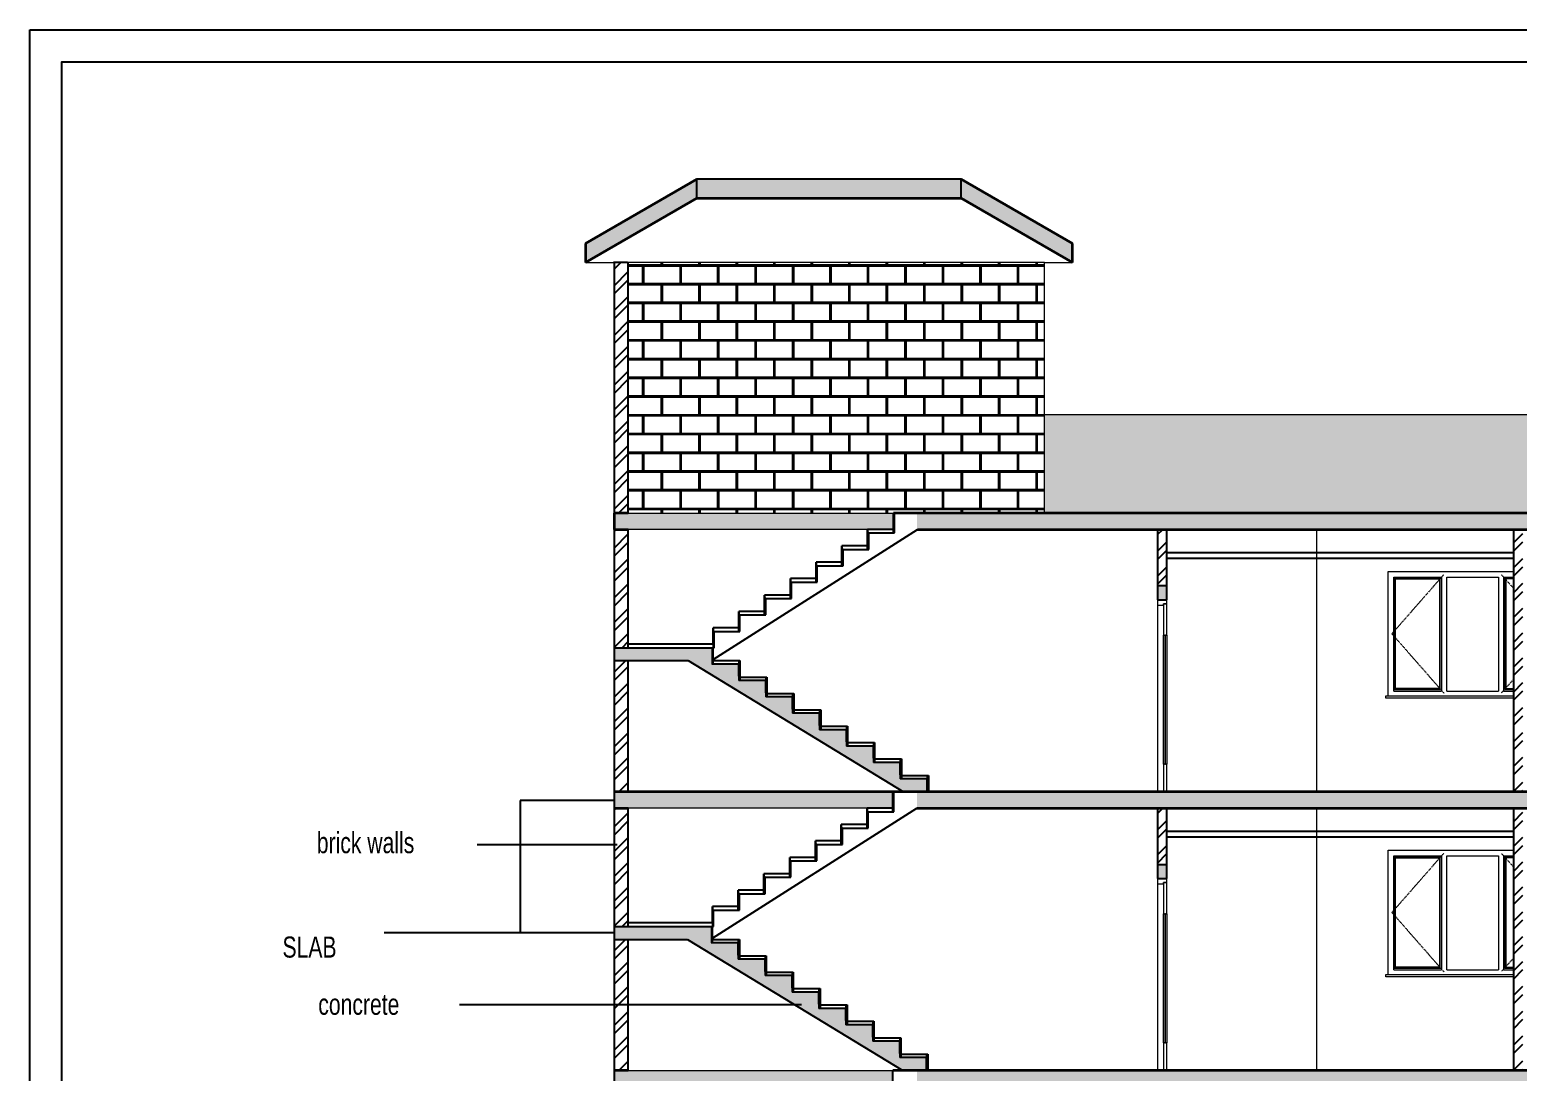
# Model space of a CAD drawing. Header units: inches. Extents: x 13884 to 18519, y 5853 to 8310.
# Drawn here: x 16210 to 16846, y 6218 to 6663 of the extents above; entities that cross this region are included whole.
import ezdxf

# ---------------------------------------------------------------- set-up
doc = ezdxf.new("R2010")
doc.units = ezdxf.units.IN
doc.header["$LTSCALE"] = 0.5
doc.header["$MEASUREMENT"] = 0
doc.linetypes.add('Centre', pattern=[1.25, 0.25, -0.1875, 0.625, -0.1875])
doc.layers.add('0 @ 96', color=7, linetype='Continuous')
doc.layers.add('Template', color=7, linetype='Continuous')
for name, color, linetype, lineweight in [('A-CLNGSUM', 5, 'Continuous', 9), ('A-DOORSYM', 1, 'Continuous', 9), ('A-ELEVOTM', 1, 'Continuous', 18), ('A-FLOROTM', 6, 'Continuous', 9), ('A-FLORSTM', 2, 'Continuous', 9), ('A-GLAZIDM', 6, 'Continuous', 9), ('A-ROOFOTM', 4, 'Continuous', 9), ('A-WALL', 2, 'Continuous', 9)]:
    doc.layers.add(name, color=color, linetype=linetype, lineweight=lineweight)
doc.styles.get("Standard").update_dxf_attribs({"font": 'romans.shx', "width": 0.75})

# ---------------------------------------------------------------- blocks, each defined once
blk = doc.blocks.new('Single Shutter with peep - D1-130094-Section 2')
at = {"color": 1}
blk.add_line((-63.49, 128), (-66.05, 128), dxfattribs=at)
at = {"layer": 'A-DOORSYM', "lineweight": 18}
for p, q in [((-62.11, 210), (-66.05, 210)), ((-66.05, 210), (-66.05, 207.64)), ((-62.11, 208.23), (-62.11, 210)), ((-66.05, 207.64), (-63.49, 207.64)), ((-63.49, 208.23), (-63.49, 194.93)), ((-62.11, 208.23), (-63.49, 208.23)), ((-63.49, 207.64), (-63.49, 208.23)), ((-63.49, 208.23), (-62.11, 208.23)), ((-62.11, 194.93), (-62.11, 208.23)), ((-63.49, 194.93), (-62.11, 194.93)), ((-63.49, 139.81), (-63.49, 128)), ((-62.11, 139.81), (-63.49, 139.81)), ((-62.11, 128), (-62.11, 139.81)), ((-63.49, 128), (-62.11, 128))]:
    blk.add_line(p, q, dxfattribs=at)
at = {"layer": 'A-DOORSYM'}
for p, q in [((-66.05, 207.64), (-66.05, 128)), ((-63.49, 139.81), (-63.49, 194.93)), ((-62.11, 194.93), (-62.11, 139.81))]:
    blk.add_line(p, q, dxfattribs=at)
at = {"layer": 'A-ELEVOTM'}
for p, q in [((-62.72, 194.93), (-62.88, 194.93)), ((-62.88, 194.93), (-62.88, 139.81)), ((-62.72, 139.81), (-62.72, 194.93)), ((-62.88, 139.81), (-62.72, 139.81))]:
    blk.add_line(p, q, dxfattribs=at)
blk = doc.blocks.new('Bay - Rectangular _3_ - 6ft-157447-Section 2')
at = {"layer": 'A-GLAZIDM', "color": 252, "linetype": 'Centre'}
for p, q in [((56.23, 227.82), (33.99, 202.45)), ((80.62, 227.82), (85.92, 221.87)), ((33.99, 202.45), (56.23, 177.09)), ((85.92, 183.03), (80.62, 177.09))]:
    blk.add_line(p, q, dxfattribs=at)
at = {"layer": 'A-GLAZIDM', "color": 252}
for p, q in [((34.78, 226.64), (55.12, 226.64)), ((34.78, 177.95), (34.78, 226.64)), ((35.17, 226.25), (35.17, 178.66)), ((35.17, 226.25), (54.66, 226.25)), ((35.57, 225.85), (35.17, 226.25)), ((35.57, 179.06), (35.57, 225.85)), ((35.57, 225.85), (54.26, 225.85)), ((54.66, 226.25), (54.26, 225.85)), ((54.26, 225.85), (54.26, 179.06)), ((54.66, 178.66), (54.66, 226.25)), ((55.12, 226.64), (55.12, 177.95)), ((57.41, 226.64), (79.44, 226.64)), ((57.41, 177.95), (57.41, 226.64)), ((79.44, 226.64), (79.44, 177.95)), ((81.72, 226.64), (85.92, 226.64)), ((81.72, 177.95), (81.72, 226.64)), ((82.59, 225.85), (82.19, 226.25)), ((85.92, 226.25), (82.19, 226.25)), ((82.19, 226.25), (82.19, 178.66)), ((82.59, 225.85), (82.59, 179.06)), ((85.92, 225.85), (82.59, 225.85)), ((34.78, 177.95), (55.12, 177.95)), ((35.17, 178.66), (35.57, 179.06)), ((35.17, 178.66), (54.66, 178.66)), ((54.26, 179.06), (35.57, 179.06)), ((54.66, 178.66), (54.26, 179.06)), ((57.41, 177.95), (79.44, 177.95)), ((81.72, 177.95), (85.92, 177.95)), ((82.19, 178.66), (82.59, 179.06)), ((82.19, 178.66), (85.92, 178.66)), ((82.59, 179.06), (85.92, 179.06)), ((31.44, 175.98), (80.84, 175.98)), ((31.44, 175), (31.44, 175.98)), ((80.84, 175), (31.44, 175)), ((80.84, 175.98), (85.92, 175.98)), ((85.92, 175), (80.84, 175))]:
    blk.add_line(p, q, dxfattribs=at)
blk = doc.blocks.new('A3 Paper')
at = {"layer": 'Template', "color": 116}
for points in [[(44545, -27531), (69442, -27531), (69442, -45138), (44545, -45138)], [(69146, -44841), (44841, -44841), (44841, -27828), (69146, -27828)]]:
    blk.add_lwpolyline(points, close=True, dxfattribs=at)

msp = doc.modelspace()

# ---------------------------------------------------------------- hatches: boundary and pattern name
h = msp.add_hatch(color=256)
h.dxf.hatch_style = 1
h.paths.add_polyline_path([(16495.22825, 6590.79371), (16495.22825, 6598.87661), (16447.66101, 6571.41365), (16447.66101, 6563.33074)])
h.paths.add_polyline_path([(16608.09377, 6598.87661), (16495.22825, 6598.87661), (16495.22825, 6590.79371), (16608.09377, 6590.79371)])
h.paths.add_polyline_path([(16608.09377, 6598.87661), (16608.09377, 6590.79371), (16655.66101, 6563.33074), (16655.66101, 6571.41365)])
h = msp.add_hatch()
h.set_pattern_fill('ANSI32', color=256, scale=20)
h.set_pattern_definition([(45, (16088.591, 5969.958), (-5.3033, 5.3033), []), (45, (16092.126, 5969.958), (-5.3033, 5.3033), [])])
h.paths.add_polyline_path([(17017.91101, 6498.33074), (17008.91101, 6498.33074), (17008.91101, 6456.33074), (17017.91101, 6456.33074)])
h.paths.add_polyline_path([(16465.91101, 6563.33074), (16465.66101, 6563.33074), (16459.91101, 6563.33074), (16459.91101, 6456.33074), (16465.91101, 6456.33074)])
h = msp.add_hatch()
h.set_pattern_fill('AR-B816C', color=256)
h.set_pattern_definition([(0, (16088.591, 5969.958), (8, 8), [15.625, -0.375]), (0, (16080.591, 5970.333), (8, 8), [15.625, -0.375]), (90, (16088.591, 5969.958), (-8, 8), [-8.375, 7.625]), (90, (16088.216, 5969.958), (-8, 8), [-8.375, 7.625])])
h.paths.add_polyline_path([(16643.66101, 6563.33074), (16465.91101, 6563.33074), (16465.91101, 6456.33074), (16579.16101, 6456.33074), (16643.66101, 6456.33074)])
h = msp.add_hatch(color=256)
h.dxf.hatch_style = 1
h.paths.add_polyline_path([(17008.91101, 6498.33074), (16643.66101, 6498.33074), (16643.66101, 6456.33074), (17008.91101, 6456.33074)])
h = msp.add_hatch(color=256)
h.dxf.hatch_style = 1
h.paths.add_polyline_path([(16501.41888, 6398.83074), (16465.66101, 6398.83074), (16459.91101, 6398.83074), (16459.91101, 6393.33074), (16491.26704, 6393.33074), (16583.20404, 6337.33074), (16593.35589, 6337.33074), (16593.35589, 6342.83074), (16581.86377, 6342.83074), (16581.86377, 6349.83074), (16570.37164, 6349.83074), (16570.37164, 6356.83074), (16558.87951, 6356.83074), (16558.87951, 6363.83074), (16547.38739, 6363.83074), (16547.38739, 6370.83074), (16535.89526, 6370.83074), (16535.89526, 6377.83074), (16524.40314, 6377.83074), (16524.40314, 6384.83074), (16512.91101, 6384.83074), (16512.91101, 6391.83074), (16501.41888, 6391.83074)])
h.paths.add_polyline_path([(16578.91101, 6456.33074), (16465.91101, 6456.33074), (16459.91101, 6456.33074), (16459.91101, 6449.33074), (16465.91101, 6449.33074), (16567.91101, 6449.33074), (16578.91101, 6449.33074)])
h.paths.add_polyline_path([(17017.91101, 6456.33074), (16986.38594, 6456.33074), (16986.19284, 6456.33074), (16985.41101, 6456.33074), (16984.97713, 6456.33074), (16984.43608, 6456.33074), (16917.38594, 6456.33074), (16917.19284, 6456.33074), (16916.41101, 6456.33074), (16915.97713, 6456.33074), (16915.43608, 6456.33074), (16882.13936, 6456.33074), (16882.13936, 6456.32888), (16849.68266, 6456.32888), (16589.91101, 6456.33074), (16589.2108, 6456.33074), (16589.2108, 6449.33074), (17017.91101, 6449.33074)])
h.paths.add_polyline_path([(17036.91101, 6456.33074), (17017.91101, 6456.33074), (17017.91101, 6449.33074), (17036.91101, 6449.33074)])
h.paths.add_polyline_path([(17059.91101, 6456.33074), (17036.91101, 6456.33074), (17036.91101, 6449.33074), (17059.91101, 6449.33074)])
h = msp.add_hatch()
h.set_pattern_fill('ANSI32', color=256, scale=20)
h.set_pattern_definition([(45, (16088.591, 6207.958), (-5.3033, 5.3033), []), (45, (16092.126, 6207.958), (-5.3033, 5.3033), [])])
h.paths.add_polyline_path([(17017.91101, 6377.33074), (17012.67479, 6377.33074), (17008.91101, 6377.33074), (17008.91101, 6337.33074), (17017.91101, 6337.33074)])
h.paths.add_polyline_path([(17017.91101, 6449.33074), (17008.91101, 6449.33074), (17008.91101, 6437.33074), (17017.91101, 6437.33074)])
h.paths.add_polyline_path([(16847.91101, 6449.33074), (16843.91101, 6449.33074), (16843.91101, 6337.33074), (16847.91101, 6337.33074)])
h.paths.add_polyline_path([(16695.91101, 6449.33074), (16691.91101, 6449.33074), (16691.91101, 6425.33074), (16695.91101, 6425.33074)])
h.paths.add_polyline_path([(16465.91101, 6393.33074), (16459.91101, 6393.33074), (16459.91101, 6337.33074), (16465.91101, 6337.33074)])
h.paths.add_polyline_path([(16465.91101, 6449.33074), (16459.91101, 6449.33074), (16459.91101, 6398.83074), (16465.91101, 6398.83074)])
h = msp.add_hatch(color=256)
h.dxf.hatch_style = 1
h.paths.add_polyline_path([(17017.91101, 5980.33074), (16795.41096, 5980.33074), (16794.82106, 5980.30298), (16794.81976, 5980.33074), (16786.24167, 5980.33074), (16783.28891, 5980.33074), (16781.45427, 5980.33074), (16756.58025, 5980.33074), (16755.2023, 5980.33074), (16751.79285, 5980.33074), (16743.21476, 5980.33074), (16743.21346, 5980.30298), (16742.62356, 5980.33074), (16459.91101, 5980.33074), (16459.91101, 5966.33074), (17017.91101, 5966.33074)])
h.paths.add_polyline_path([(17059.91101, 5980.33074), (17017.91101, 5980.33074), (17017.91101, 5966.33074), (17059.91101, 5966.33074)])
h.paths.add_polyline_path([(16695.91101, 6068.33074), (16691.91101, 6068.33074), (16691.91101, 6062.33074), (16695.91101, 6062.33074)])
h.paths.add_polyline_path([(16695.91101, 6187.33074), (16691.91101, 6187.33074), (16691.91101, 6181.33074), (16695.91101, 6181.33074)])
h.paths.add_polyline_path([(17017.91101, 6199.33074), (17008.91101, 6199.33074), (17008.91101, 6193.33074), (17017.91101, 6193.33074)])
h.paths.add_polyline_path([(16695.91101, 6306.33074), (16691.91101, 6306.33074), (16691.91101, 6300.33074), (16695.91101, 6300.33074)])
h.paths.add_polyline_path([(17017.91101, 6318.33074), (17008.91101, 6318.33074), (17008.91101, 6312.33074), (17017.91101, 6312.33074)])
h.paths.add_polyline_path([(17017.91101, 6437.33074), (17008.91101, 6437.33074), (17008.91101, 6431.33074), (17017.91101, 6431.33074)])
h.paths.add_polyline_path([(16695.91101, 6425.33074), (16691.91101, 6425.33074), (16691.91101, 6419.33074), (16695.91101, 6419.33074)])
h = msp.add_hatch(color=256)
h.dxf.hatch_style = 1
h.paths.add_polyline_path([(16501.41888, 6279.83074), (16465.66101, 6279.83074), (16459.91101, 6279.83074), (16459.91101, 6274.33074), (16491.26704, 6274.33074), (16583.20404, 6218.33074), (16593.35589, 6218.33074), (16593.35589, 6223.83074), (16581.86377, 6223.83074), (16581.86377, 6230.83074), (16570.37164, 6230.83074), (16570.37164, 6237.83074), (16558.87951, 6237.83074), (16558.87951, 6244.83074), (16547.38739, 6244.83074), (16547.38739, 6251.83074), (16535.89526, 6251.83074), (16535.89526, 6258.83074), (16524.40314, 6258.83074), (16524.40314, 6265.83074), (16512.91101, 6265.83074), (16512.91101, 6272.83074), (16501.41888, 6272.83074)])
h.paths.add_polyline_path([(16578.91101, 6337.33074), (16465.91101, 6337.33074), (16459.91101, 6337.33074), (16459.91101, 6330.33074), (16465.91101, 6330.33074), (16567.91101, 6330.33074), (16578.91101, 6330.33074)])
h.paths.add_polyline_path([(17017.91101, 6337.33074), (16986.38594, 6337.33074), (16986.19284, 6337.33074), (16985.41101, 6337.33074), (16984.97713, 6337.33074), (16984.43608, 6337.33074), (16917.38594, 6337.33074), (16917.19284, 6337.33074), (16916.41101, 6337.33074), (16915.97713, 6337.33074), (16915.43608, 6337.33074), (16882.13936, 6337.33074), (16882.13936, 6337.32888), (16849.68266, 6337.32888), (16589.91101, 6337.33074), (16589.2108, 6337.33074), (16589.2108, 6330.33074), (17017.91101, 6330.33074)])
h.paths.add_polyline_path([(17036.91101, 6337.33074), (17017.91101, 6337.33074), (17017.91101, 6330.33074), (17036.91101, 6330.33074)])
h.paths.add_polyline_path([(17059.91101, 6337.33074), (17036.91101, 6337.33074), (17036.91101, 6330.33074), (17059.91101, 6330.33074)])
h = msp.add_hatch()
h.set_pattern_fill('ANSI32', color=256, scale=20)
h.set_pattern_definition([(45, (16088.591, 6088.958), (-5.3033, 5.3033), []), (45, (16092.126, 6088.958), (-5.3033, 5.3033), [])])
h.paths.add_polyline_path([(17017.91101, 6258.33074), (17012.67479, 6258.33074), (17008.91101, 6258.33074), (17008.91101, 6218.33074), (17017.91101, 6218.33074)])
h.paths.add_polyline_path([(17017.91101, 6330.33074), (17008.91101, 6330.33074), (17008.91101, 6318.33074), (17017.91101, 6318.33074)])
h.paths.add_polyline_path([(16847.91101, 6330.33074), (16843.91101, 6330.33074), (16843.91101, 6218.33074), (16847.91101, 6218.33074)])
h.paths.add_polyline_path([(16695.91101, 6330.33074), (16691.91101, 6330.33074), (16691.91101, 6306.33074), (16695.91101, 6306.33074)])
h.paths.add_polyline_path([(16465.91101, 6274.33074), (16459.91101, 6274.33074), (16459.91101, 6218.33074), (16465.91101, 6218.33074)])
h.paths.add_polyline_path([(16465.91101, 6330.33074), (16459.91101, 6330.33074), (16459.91101, 6279.83074), (16465.91101, 6279.83074)])
h = msp.add_hatch(color=256)
h.dxf.hatch_style = 1
h.paths.add_polyline_path([(16501.41888, 6160.83074), (16465.66101, 6160.83074), (16459.91101, 6160.83074), (16459.91101, 6155.33074), (16491.26704, 6155.33074), (16583.20404, 6099.33074), (16593.35589, 6099.33074), (16593.35589, 6104.83074), (16581.86377, 6104.83074), (16581.86377, 6111.83074), (16570.37164, 6111.83074), (16570.37164, 6118.83074), (16558.87951, 6118.83074), (16558.87951, 6125.83074), (16547.38739, 6125.83074), (16547.38739, 6132.83074), (16535.89526, 6132.83074), (16535.89526, 6139.83074), (16524.40314, 6139.83074), (16524.40314, 6146.83074), (16512.91101, 6146.83074), (16512.91101, 6153.83074), (16501.41888, 6153.83074)])
h.paths.add_polyline_path([(16578.91101, 6218.33074), (16465.91101, 6218.33074), (16459.91101, 6218.33074), (16459.91101, 6211.33074), (16465.91101, 6211.33074), (16567.91101, 6211.33074), (16578.91101, 6211.33074)])
h.paths.add_polyline_path([(17017.91101, 6218.33074), (16986.38594, 6218.33074), (16986.19284, 6218.33074), (16985.41101, 6218.33074), (16984.97713, 6218.33074), (16984.43608, 6218.33074), (16917.38594, 6218.33074), (16917.19284, 6218.33074), (16916.41101, 6218.33074), (16915.97713, 6218.33074), (16915.43608, 6218.33074), (16882.13936, 6218.33074), (16882.13936, 6218.32888), (16849.68266, 6218.32888), (16589.91101, 6218.33074), (16589.2108, 6218.33074), (16589.2108, 6211.33074), (17017.91101, 6211.33074)])
h.paths.add_polyline_path([(17036.91101, 6218.33074), (17017.91101, 6218.33074), (17017.91101, 6211.33074), (17036.91101, 6211.33074)])
h.paths.add_polyline_path([(17059.91101, 6218.33074), (17036.91101, 6218.33074), (17036.91101, 6211.33074), (17059.91101, 6211.33074)])

# ---------------------------------------------------------------- linework, layer by layer
for p, q in [((16495.22825, 6590.79371), (16495.22825, 6598.87661)), ((16608.09377, 6598.87661), (16495.22825, 6598.87661)), ((16608.09377, 6590.79371), (16608.09377, 6598.87661)), ((16579.16101, 6449.33074), (16579.16101, 6456.33074)), ((16502.16101, 6393.77634), (16589.4608, 6449.33074)), ((16568.16101, 6442.33074), (16568.16101, 6449.33074)), ((16557.16101, 6435.33074), (16557.16101, 6442.33074)), ((16546.16101, 6428.33074), (16546.16101, 6435.33074)), ((16535.16101, 6421.33074), (16535.16101, 6428.33074)), ((16524.16101, 6414.33074), (16524.16101, 6421.33074)), ((16513.16101, 6407.33074), (16513.16101, 6414.33074)), ((16502.16101, 6400.33074), (16502.16101, 6407.33074)), ((16502.16101, 6400.33074), (16502.16101, 6398.83074)), ((16460.16101, 6398.83074), (16465.91101, 6398.83074)), ((16460.16101, 6398.83074), (16465.91101, 6398.83074)), ((16460.16101, 6393.33074), (16491.51704, 6393.33074)), ((16491.51704, 6393.33074), (16583.45404, 6337.33074)), ((16502.16101, 6393.33074), (16502.16101, 6398.83074)), ((16513.16101, 6391.83074), (16513.16101, 6384.83074)), ((16524.65314, 6384.83074), (16524.65314, 6377.83074)), ((16536.14526, 6377.83074), (16536.14526, 6370.83074)), ((16547.63739, 6370.83074), (16547.63739, 6363.83074)), ((16559.12951, 6363.83074), (16559.12951, 6356.83074)), ((16570.62164, 6356.83074), (16570.62164, 6349.83074)), ((16582.11377, 6349.83074), (16582.11377, 6342.83074)), ((16593.60589, 6342.83074), (16593.60589, 6337.33074)), ((16578.91101, 6330.31604), (16578.91101, 6337.31604)), ((16594.09802, 6337.33074), (16593.60589, 6337.33074)), ((16594.09802, 6337.33074), (16593.60589, 6337.33074)), ((16459.91101, 6333.62557), (16419.87104, 6333.62557)), ((16419.87104, 6333.62557), (16419.87104, 6277.10203)), ((16501.91101, 6274.76164), (16589.2339, 6330.33074)), ((16567.91101, 6323.31604), (16567.91101, 6330.31604)), ((16556.91101, 6316.31604), (16556.91101, 6323.31604)), ((16401.41048, 6314.77738), (16461.23028, 6314.77738)), ((16545.91101, 6309.31604), (16545.91101, 6316.31604)), ((16534.91101, 6302.31604), (16534.91101, 6309.31604)), ((16523.91101, 6295.31604), (16523.91101, 6302.31604)), ((16512.91101, 6288.31604), (16512.91101, 6295.31604)), ((16501.91101, 6281.31604), (16501.91101, 6288.31604)), ((16459.91101, 6279.81604), (16465.66101, 6279.81604)), ((16459.91101, 6279.81604), (16465.66101, 6279.81604)), ((16501.91101, 6281.31604), (16501.91101, 6279.81604)), ((16501.91101, 6274.31604), (16501.91101, 6279.81604)), ((16459.91101, 6277.10203), (16361.70899, 6277.10203)), ((16459.91101, 6274.31604), (16491.26704, 6274.31604)), ((16491.26704, 6274.31604), (16583.20404, 6218.31604)), ((16512.91101, 6272.81604), (16512.91101, 6265.81604)), ((16524.40314, 6265.81604), (16524.40314, 6258.81604)), ((16535.89526, 6258.81604), (16535.89526, 6251.81604)), ((16547.38739, 6251.81604), (16547.38739, 6244.81604)), ((16393.95695, 6246.4798), (16539.9365, 6246.4798)), ((16558.87951, 6244.81604), (16558.87951, 6237.81604)), ((16570.37164, 6237.81604), (16570.37164, 6230.81604)), ((16581.86377, 6230.81604), (16581.86377, 6223.81604)), ((16593.35589, 6223.81604), (16593.35589, 6218.31604)), ((16578.91101, 6211.33074), (16578.91101, 6218.33074)), ((16593.84802, 6218.31604), (16593.35589, 6218.31604)), ((16593.84802, 6218.31604), (16593.35589, 6218.31604))]:
    msp.add_line(p, q)
at = {"layer": 'A-CLNGSUM', "lineweight": 25}
for p, q in [((16843.91101, 6439.33074), (16695.91101, 6439.33074)), ((16695.91101, 6437.08665), (16843.91101, 6437.08665)), ((16843.91101, 6320.33074), (16695.91101, 6320.33074)), ((16695.91101, 6318.08665), (16843.91101, 6318.08665))]:
    msp.add_line(p, q, dxfattribs=at)
at = {"layer": 'A-FLOROTM', "lineweight": 35}
for p, q in [((16465.91101, 6456.33074), (16459.91101, 6456.33074)), ((16459.91101, 6456.33074), (16459.91101, 6449.33074)), ((17059.91101, 6456.33074), (16579.16101, 6456.33074)), ((16459.91101, 6449.33074), (16465.91101, 6449.33074)), ((16589.4608, 6449.33074), (17059.91101, 6449.33074)), ((16465.91101, 6337.33074), (16459.91101, 6337.33074)), ((16915.43608, 6337.33074), (16465.91101, 6337.33074)), ((16459.91101, 6330.33074), (16465.91101, 6330.33074)), ((16589.2339, 6330.33074), (17017.91101, 6330.33074)), ((16465.91101, 6218.33074), (16459.91101, 6218.33074)), ((16915.43608, 6218.33074), (16578.91101, 6218.33074))]:
    msp.add_line(p, q, dxfattribs=at)
at = {"layer": 'A-FLORSTM', "lineweight": 25}
for p, q in [((16579.65314, 6447.83074), (16579.65314, 6456.33074)), ((16579.16101, 6454.53663), (16579.16101, 6449.33074)), ((16579.16101, 6449.33074), (16568.16101, 6449.33074)), ((16568.16101, 6449.33074), (16568.16101, 6447.83074)), ((16568.65314, 6447.83074), (16568.16101, 6447.83074)), ((16568.16101, 6447.83074), (16579.16101, 6447.83074)), ((16568.16101, 6447.53663), (16568.16101, 6442.33074)), ((16568.65314, 6440.83074), (16568.65314, 6447.83074)), ((16579.16101, 6447.83074), (16579.16101, 6449.33074)), ((16579.16101, 6447.83074), (16579.65314, 6447.83074)), ((16568.16101, 6442.33074), (16557.16101, 6442.33074)), ((16557.16101, 6442.33074), (16557.16101, 6440.83074)), ((16557.65314, 6440.83074), (16557.16101, 6440.83074)), ((16557.16101, 6440.83074), (16568.16101, 6440.83074)), ((16557.16101, 6440.53663), (16557.16101, 6435.33074)), ((16557.65314, 6433.83074), (16557.65314, 6440.83074)), ((16568.16101, 6440.83074), (16568.16101, 6442.33074)), ((16568.16101, 6440.83074), (16568.65314, 6440.83074)), ((16557.16101, 6435.33074), (16546.16101, 6435.33074)), ((16546.16101, 6435.33074), (16546.16101, 6433.83074)), ((16546.65314, 6433.83074), (16546.16101, 6433.83074)), ((16546.16101, 6433.83074), (16557.16101, 6433.83074)), ((16546.16101, 6433.53663), (16546.16101, 6428.33074)), ((16546.65314, 6426.83074), (16546.65314, 6433.83074)), ((16557.16101, 6433.83074), (16557.16101, 6435.33074)), ((16557.16101, 6433.83074), (16557.65314, 6433.83074)), ((16546.16101, 6428.33074), (16535.16101, 6428.33074)), ((16535.16101, 6428.33074), (16535.16101, 6426.83074)), ((16535.65314, 6426.83074), (16535.16101, 6426.83074)), ((16535.16101, 6426.83074), (16546.16101, 6426.83074)), ((16535.16101, 6426.53663), (16535.16101, 6421.33074)), ((16535.65314, 6419.83074), (16535.65314, 6426.83074)), ((16546.16101, 6426.83074), (16546.16101, 6428.33074)), ((16546.16101, 6426.83074), (16546.65314, 6426.83074)), ((16535.16101, 6421.33074), (16524.16101, 6421.33074)), ((16524.16101, 6421.33074), (16524.16101, 6419.83074)), ((16524.65314, 6419.83074), (16524.16101, 6419.83074)), ((16524.16101, 6419.83074), (16535.16101, 6419.83074)), ((16524.16101, 6419.53663), (16524.16101, 6414.33074)), ((16524.65314, 6412.83074), (16524.65314, 6419.83074)), ((16535.16101, 6419.83074), (16535.16101, 6421.33074)), ((16535.16101, 6419.83074), (16535.65314, 6419.83074)), ((16524.16101, 6414.33074), (16513.16101, 6414.33074)), ((16513.16101, 6414.33074), (16513.16101, 6412.83074)), ((16513.65314, 6412.83074), (16513.16101, 6412.83074)), ((16513.16101, 6412.83074), (16524.16101, 6412.83074)), ((16513.16101, 6412.53663), (16513.16101, 6407.33074)), ((16513.65314, 6405.83074), (16513.65314, 6412.83074)), ((16524.16101, 6412.83074), (16524.16101, 6414.33074)), ((16524.16101, 6412.83074), (16524.65314, 6412.83074)), ((16513.16101, 6407.33074), (16502.16101, 6407.33074)), ((16502.16101, 6407.33074), (16502.16101, 6405.83074)), ((16502.65314, 6405.83074), (16502.16101, 6405.83074)), ((16502.16101, 6405.83074), (16513.16101, 6405.83074)), ((16502.16101, 6405.53663), (16502.16101, 6400.33074)), ((16502.65314, 6398.83074), (16502.65314, 6405.83074)), ((16513.16101, 6405.83074), (16513.16101, 6407.33074)), ((16513.16101, 6405.83074), (16513.65314, 6405.83074)), ((16502.16101, 6400.33074), (16465.91101, 6400.33074)), ((16465.91101, 6398.83074), (16502.16101, 6398.83074)), ((16502.16101, 6398.83074), (16502.65314, 6398.83074)), ((16502.65314, 6393.33074), (16502.16101, 6393.33074)), ((16502.16101, 6391.83074), (16502.16101, 6393.33074)), ((16502.16101, 6393.33074), (16513.16101, 6393.33074)), ((16513.16101, 6393.33074), (16513.16101, 6391.83074)), ((16513.16101, 6393.33074), (16513.65314, 6393.33074)), ((16513.65314, 6393.33074), (16513.65314, 6384.83074)), ((16513.16101, 6391.83074), (16501.66888, 6391.83074)), ((16513.16101, 6386.62486), (16513.16101, 6391.83074)), ((16513.65314, 6386.33074), (16524.65314, 6386.33074)), ((16524.65314, 6386.33074), (16524.65314, 6384.83074)), ((16524.65314, 6386.33074), (16525.14526, 6386.33074)), ((16525.14526, 6386.33074), (16525.14526, 6377.83074)), ((16524.65314, 6384.83074), (16513.16101, 6384.83074)), ((16524.65314, 6379.62486), (16524.65314, 6384.83074)), ((16536.14526, 6377.83074), (16524.65314, 6377.83074)), ((16525.14526, 6379.33074), (16536.14526, 6379.33074)), ((16536.14526, 6379.33074), (16536.14526, 6377.83074)), ((16536.14526, 6379.33074), (16536.63739, 6379.33074)), ((16536.14526, 6372.62486), (16536.14526, 6377.83074)), ((16536.63739, 6379.33074), (16536.63739, 6370.83074)), ((16547.63739, 6370.83074), (16536.14526, 6370.83074)), ((16536.63739, 6372.33074), (16547.63739, 6372.33074)), ((16547.63739, 6372.33074), (16547.63739, 6370.83074)), ((16547.63739, 6372.33074), (16548.12951, 6372.33074)), ((16547.63739, 6365.62486), (16547.63739, 6370.83074)), ((16548.12951, 6372.33074), (16548.12951, 6363.83074)), ((16559.12951, 6363.83074), (16547.63739, 6363.83074)), ((16548.12951, 6365.33074), (16559.12951, 6365.33074)), ((16559.12951, 6365.33074), (16559.12951, 6363.83074)), ((16559.12951, 6365.33074), (16559.62164, 6365.33074)), ((16559.12951, 6358.62486), (16559.12951, 6363.83074)), ((16559.62164, 6365.33074), (16559.62164, 6356.83074)), ((16570.62164, 6356.83074), (16559.12951, 6356.83074)), ((16559.62164, 6358.33074), (16570.62164, 6358.33074)), ((16570.62164, 6358.33074), (16570.62164, 6356.83074)), ((16570.62164, 6358.33074), (16571.11377, 6358.33074)), ((16570.62164, 6351.62486), (16570.62164, 6356.83074)), ((16571.11377, 6358.33074), (16571.11377, 6349.83074)), ((16582.11377, 6349.83074), (16570.62164, 6349.83074)), ((16571.11377, 6351.33074), (16582.11377, 6351.33074)), ((16582.11377, 6351.33074), (16582.11377, 6349.83074)), ((16582.11377, 6351.33074), (16582.60589, 6351.33074)), ((16582.11377, 6344.62486), (16582.11377, 6349.83074)), ((16582.60589, 6351.33074), (16582.60589, 6342.83074)), ((16593.60589, 6342.83074), (16582.11377, 6342.83074)), ((16582.60589, 6344.33074), (16593.60589, 6344.33074)), ((16593.60589, 6344.33074), (16593.60589, 6342.83074)), ((16593.60589, 6344.33074), (16594.09802, 6344.33074)), ((16593.60589, 6337.62486), (16593.60589, 6342.83074)), ((16594.09802, 6344.33074), (16594.09802, 6337.33074)), ((16578.91101, 6335.52193), (16578.91101, 6330.31604)), ((16579.40314, 6328.81604), (16579.40314, 6337.33074)), ((16578.91101, 6330.31604), (16567.91101, 6330.31604)), ((16567.91101, 6330.31604), (16567.91101, 6328.81604)), ((16578.91101, 6328.81604), (16578.91101, 6330.31604)), ((16567.91101, 6323.31604), (16556.91101, 6323.31604)), ((16556.91101, 6323.31604), (16556.91101, 6321.81604)), ((16568.40314, 6328.81604), (16567.91101, 6328.81604)), ((16567.91101, 6328.81604), (16578.91101, 6328.81604)), ((16567.91101, 6328.52193), (16567.91101, 6323.31604)), ((16567.91101, 6321.81604), (16567.91101, 6323.31604)), ((16568.40314, 6321.81604), (16568.40314, 6328.81604)), ((16578.91101, 6328.81604), (16579.40314, 6328.81604)), ((16557.40314, 6321.81604), (16556.91101, 6321.81604)), ((16556.91101, 6321.81604), (16567.91101, 6321.81604)), ((16556.91101, 6321.52193), (16556.91101, 6316.31604)), ((16557.40314, 6314.81604), (16557.40314, 6321.81604)), ((16567.91101, 6321.81604), (16568.40314, 6321.81604)), ((16556.91101, 6316.31604), (16545.91101, 6316.31604)), ((16545.91101, 6316.31604), (16545.91101, 6314.81604)), ((16546.40314, 6314.81604), (16545.91101, 6314.81604)), ((16545.91101, 6314.81604), (16556.91101, 6314.81604)), ((16545.91101, 6314.52193), (16545.91101, 6309.31604)), ((16546.40314, 6307.81604), (16546.40314, 6314.81604)), ((16556.91101, 6314.81604), (16556.91101, 6316.31604)), ((16556.91101, 6314.81604), (16557.40314, 6314.81604)), ((16545.91101, 6309.31604), (16534.91101, 6309.31604)), ((16534.91101, 6309.31604), (16534.91101, 6307.81604)), ((16535.40314, 6307.81604), (16534.91101, 6307.81604)), ((16534.91101, 6307.81604), (16545.91101, 6307.81604)), ((16534.91101, 6307.52193), (16534.91101, 6302.31604)), ((16535.40314, 6300.81604), (16535.40314, 6307.81604)), ((16545.91101, 6307.81604), (16545.91101, 6309.31604)), ((16545.91101, 6307.81604), (16546.40314, 6307.81604)), ((16534.91101, 6302.31604), (16523.91101, 6302.31604)), ((16523.91101, 6302.31604), (16523.91101, 6300.81604)), ((16524.40314, 6300.81604), (16523.91101, 6300.81604)), ((16523.91101, 6300.81604), (16534.91101, 6300.81604)), ((16523.91101, 6300.52193), (16523.91101, 6295.31604)), ((16524.40314, 6293.81604), (16524.40314, 6300.81604)), ((16534.91101, 6300.81604), (16534.91101, 6302.31604)), ((16534.91101, 6300.81604), (16535.40314, 6300.81604)), ((16523.91101, 6295.31604), (16512.91101, 6295.31604)), ((16512.91101, 6295.31604), (16512.91101, 6293.81604)), ((16513.40314, 6293.81604), (16512.91101, 6293.81604)), ((16512.91101, 6293.81604), (16523.91101, 6293.81604)), ((16512.91101, 6293.52193), (16512.91101, 6288.31604)), ((16513.40314, 6286.81604), (16513.40314, 6293.81604)), ((16523.91101, 6293.81604), (16523.91101, 6295.31604)), ((16523.91101, 6293.81604), (16524.40314, 6293.81604)), ((16512.91101, 6288.31604), (16501.91101, 6288.31604)), ((16501.91101, 6288.31604), (16501.91101, 6286.81604)), ((16502.40314, 6286.81604), (16501.91101, 6286.81604)), ((16501.91101, 6286.81604), (16512.91101, 6286.81604)), ((16501.91101, 6286.52193), (16501.91101, 6281.31604)), ((16502.40314, 6279.81604), (16502.40314, 6286.81604)), ((16512.91101, 6286.81604), (16512.91101, 6288.31604)), ((16512.91101, 6286.81604), (16513.40314, 6286.81604)), ((16501.91101, 6281.31604), (16465.66101, 6281.31604)), ((16465.66101, 6279.81604), (16501.91101, 6279.81604)), ((16501.91101, 6279.81604), (16502.40314, 6279.81604)), ((16512.91101, 6272.81604), (16501.41888, 6272.81604)), ((16502.40314, 6274.31604), (16501.91101, 6274.31604)), ((16501.91101, 6272.81604), (16501.91101, 6274.31604)), ((16501.91101, 6274.31604), (16512.91101, 6274.31604)), ((16512.91101, 6274.31604), (16512.91101, 6272.81604)), ((16512.91101, 6274.31604), (16513.40314, 6274.31604)), ((16512.91101, 6267.61016), (16512.91101, 6272.81604)), ((16513.40314, 6274.31604), (16513.40314, 6265.81604)), ((16524.40314, 6265.81604), (16512.91101, 6265.81604)), ((16513.40314, 6267.31604), (16524.40314, 6267.31604)), ((16524.40314, 6267.31604), (16524.40314, 6265.81604)), ((16524.40314, 6267.31604), (16524.89526, 6267.31604)), ((16524.40314, 6260.61016), (16524.40314, 6265.81604)), ((16524.89526, 6267.31604), (16524.89526, 6258.81604)), ((16524.89526, 6260.31604), (16535.89526, 6260.31604)), ((16535.89526, 6260.31604), (16535.89526, 6258.81604)), ((16535.89526, 6260.31604), (16536.38739, 6260.31604)), ((16536.38739, 6260.31604), (16536.38739, 6251.81604)), ((16535.89526, 6258.81604), (16524.40314, 6258.81604)), ((16535.89526, 6253.61016), (16535.89526, 6258.81604)), ((16536.38739, 6253.31604), (16547.38739, 6253.31604)), ((16547.38739, 6253.31604), (16547.38739, 6251.81604)), ((16547.38739, 6253.31604), (16547.87951, 6253.31604)), ((16547.87951, 6253.31604), (16547.87951, 6244.81604)), ((16547.38739, 6251.81604), (16535.89526, 6251.81604)), ((16547.38739, 6246.61016), (16547.38739, 6251.81604)), ((16558.87951, 6244.81604), (16547.38739, 6244.81604)), ((16547.87951, 6246.31604), (16558.87951, 6246.31604)), ((16558.87951, 6246.31604), (16558.87951, 6244.81604)), ((16558.87951, 6246.31604), (16559.37164, 6246.31604)), ((16558.87951, 6239.61016), (16558.87951, 6244.81604)), ((16559.37164, 6246.31604), (16559.37164, 6237.81604)), ((16570.37164, 6237.81604), (16558.87951, 6237.81604)), ((16559.37164, 6239.31604), (16570.37164, 6239.31604)), ((16570.37164, 6239.31604), (16570.37164, 6237.81604)), ((16570.37164, 6239.31604), (16570.86377, 6239.31604)), ((16570.37164, 6232.61016), (16570.37164, 6237.81604)), ((16570.86377, 6239.31604), (16570.86377, 6230.81604)), ((16581.86377, 6230.81604), (16570.37164, 6230.81604)), ((16570.86377, 6232.31604), (16581.86377, 6232.31604)), ((16581.86377, 6232.31604), (16581.86377, 6230.81604)), ((16581.86377, 6232.31604), (16582.35589, 6232.31604)), ((16581.86377, 6225.61016), (16581.86377, 6230.81604)), ((16582.35589, 6232.31604), (16582.35589, 6223.81604)), ((16593.35589, 6223.81604), (16581.86377, 6223.81604)), ((16582.35589, 6225.31604), (16593.35589, 6225.31604)), ((16593.35589, 6225.31604), (16593.35589, 6223.81604)), ((16593.35589, 6225.31604), (16593.84802, 6225.31604)), ((16593.35589, 6218.61016), (16593.35589, 6223.81604)), ((16593.84802, 6225.31604), (16593.84802, 6218.31604))]:
    msp.add_line(p, q, dxfattribs=at)
at = {"layer": 'A-FLORSTM'}
for p, q in [((16501.66888, 6398.83074), (16501.66888, 6391.83074)), ((16501.41888, 6279.81604), (16501.41888, 6272.81604))]:
    msp.add_line(p, q, dxfattribs=at)
at = {"layer": 'A-ROOFOTM', "lineweight": 35}
for p, q in [((16447.66101, 6571.41365), (16495.22825, 6598.87661)), ((16608.09377, 6598.87661), (16655.66101, 6571.41365)), ((16447.66101, 6563.33074), (16495.22825, 6590.79371)), ((16495.22825, 6590.79371), (16608.09377, 6590.79371)), ((16608.09377, 6590.79371), (16655.66101, 6563.33074)), ((16447.66101, 6571.41365), (16447.66101, 6563.33074)), ((16655.66101, 6563.33074), (16655.66101, 6571.41365))]:
    msp.add_line(p, q, dxfattribs=at)
at = {"layer": 'A-ROOFOTM'}
for p, q in [((16447.66101, 6563.33074), (16459.66101, 6563.33074)), ((16643.66101, 6563.33074), (16655.66101, 6563.33074))]:
    msp.add_line(p, q, dxfattribs=at)
at = {"layer": 'A-WALL', "lineweight": 25}
for p, q in [((16465.66101, 6563.33074), (16459.66101, 6563.33074)), ((16459.91101, 6563.33074), (16459.91101, 6456.33074)), ((16465.91101, 6456.33074), (16465.91101, 6563.33074)), ((16459.91101, 6451.33074), (16459.91101, 6337.33074)), ((16465.91101, 6398.83074), (16465.91101, 6449.33074)), ((16691.91101, 6449.33074), (16691.91101, 6419.33074)), ((16695.91101, 6419.33074), (16695.91101, 6449.33074)), ((16843.91101, 6449.33074), (16843.91101, 6337.33074)), ((16691.91101, 6425.33074), (16695.91101, 6425.33074)), ((16691.91101, 6419.33074), (16695.91101, 6419.33074)), ((16465.91101, 6337.33074), (16465.91101, 6393.33074)), ((16459.91101, 6339.33074), (16459.91101, 6211.33074)), ((16465.91101, 6279.83074), (16465.91101, 6330.33074)), ((16691.91101, 6330.33074), (16691.91101, 6300.33074)), ((16695.91101, 6300.33074), (16695.91101, 6330.33074)), ((16843.91101, 6330.33074), (16843.91101, 6218.33074)), ((16691.91101, 6306.33074), (16695.91101, 6306.33074)), ((16691.91101, 6300.33074), (16695.91101, 6300.33074)), ((16465.91101, 6218.33074), (16465.91101, 6274.33074))]:
    msp.add_line(p, q, dxfattribs=at)
at = {"layer": 'A-WALL'}
for p, q in [((16643.66101, 6563.33074), (16465.66101, 6563.33074)), ((16643.66101, 6456.33074), (16643.66101, 6563.33074)), ((17008.91101, 6498.33074), (16643.66101, 6498.33074)), ((16465.91101, 6456.33074), (16579.16101, 6456.33074)), ((16568.16101, 6449.33074), (16465.91101, 6449.33074)), ((16759.91101, 6337.33074), (16759.91101, 6449.33074)), ((16790.41101, 6431.33074), (16843.91101, 6431.33074)), ((16790.41101, 6378.315), (16790.41101, 6431.33074)), ((16465.91101, 6337.33074), (16512.07719, 6337.33074)), ((16578.91101, 6330.33074), (16465.91101, 6330.33074)), ((16759.91101, 6218.33074), (16759.91101, 6330.33074)), ((16790.41101, 6259.315), (16790.41101, 6312.33074)), ((16790.41101, 6312.33074), (16843.91101, 6312.33074)), ((16465.91101, 6218.33074), (16578.91101, 6218.33074))]:
    msp.add_line(p, q, dxfattribs=at)

# ---------------------------------------------------------------- block references
at = {"xscale": 0.04599530890905365, "yscale": 0.04599530890905365, "zscale": 0.04599530890905365}
msp.add_blockref('A3 Paper', (14161.61332, 7929.00862), dxfattribs=at)
at = {"layer": 'A-DOORSYM'}
for p in [(16757.98897, 6209.33074), (16757.98897, 6090.33074)]:
    msp.add_blockref('Single Shutter with peep - D1-130094-Section 2', p, dxfattribs=at)
at = {"layer": 'A-GLAZIDM'}
for p in [(16757.98897, 6202.33074), (16757.98897, 6083.33074)]:
    msp.add_blockref('Bay - Rectangular _3_ - 6ft-157447-Section 2', p, dxfattribs=at)

# ---------------------------------------------------------------- texts
at = {"layer": '0 @ 96', "char_height": 9, "attachment_point": 1}
for s, insert in [('{\\fCopperplate Gothic Light|b0|i0|c0|p34;\\C4;brick walls}', (16332.99855, 6320.10671)), ('{\\fCopperplate Gothic Light|b0|i0|c0|p34;\\C4;SLAB}', (16318.34903, 6275.51895)), ('{\\fCopperplate Gothic Light|b0|i0|c0|p34;\\C4;concrete}', (16333.63246, 6251.10495))]:
    msp.add_mtext_dynamic_manual_height_columns(s, width=146.4568609, gutter_width=45, heights=[0], dxfattribs=dict(at, insert=insert))

doc.saveas('drawing.dxf')
